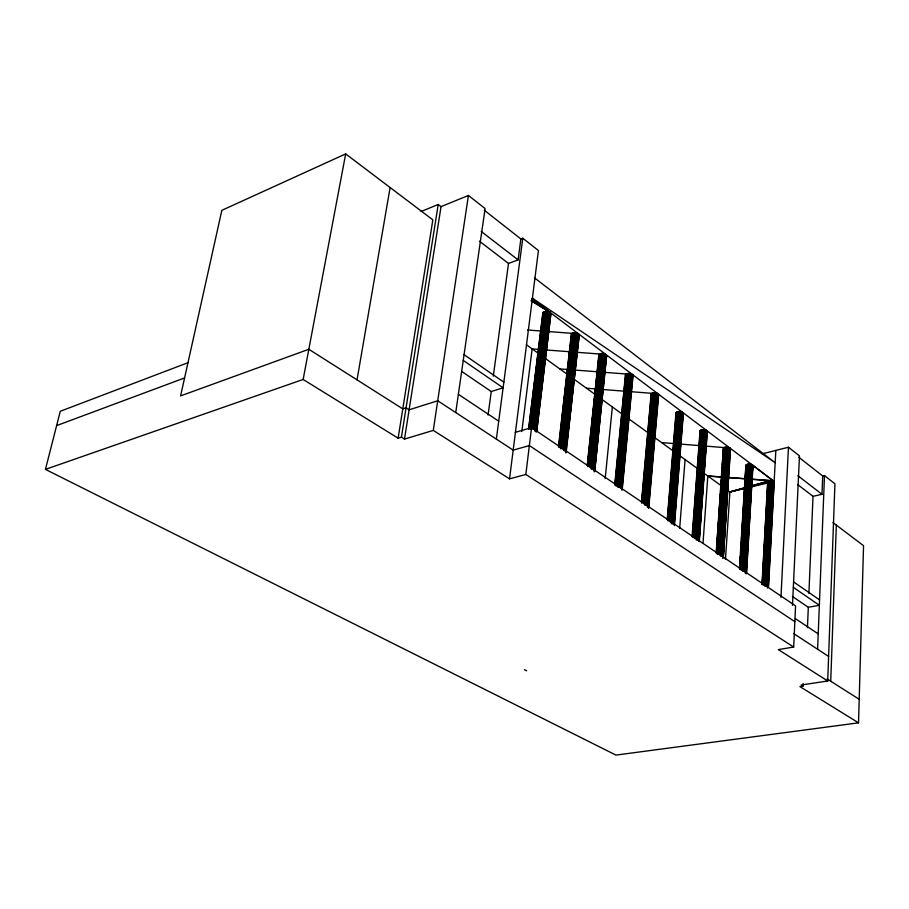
<?xml version="1.0" encoding="UTF-8"?>
<svg xmlns="http://www.w3.org/2000/svg" width="909" height="909" viewBox="0 0 909 909"><rect width="100%" height="100%" fill="white"/><g stroke="black" fill="none" stroke-linecap="round" stroke-linejoin="round"><path stroke-width="1.36" d="M558.478 447.046L571.341 334.239C573.011 331.774 577.817 332.353 579.226 334.864L566.83 444.456M594.691 471.419L606.621 355.51C605.224 353.044 600.554 352.544 598.849 354.896L599.588 356.43M187.97 362.702L60.278 411.266L45.45 469.385L615.961 755.095L858.539 722.837L863.55 545.695L832.974 522.561M830.735 681.227L836.337 525.107M803.101 683.454L802.988 686.147L801.147 685.011L827.713 680.977L834.939 483.815L824.497 475.589L822.713 476.009L798.761 457.204M817.611 649.242L824.497 475.589M797.659 484.577L813.032 496.337L821.975 494.291L822.713 476.009M807.442 627.642L808.317 607.292L792.409 596.463M808.896 593.475L813.032 496.337M827.713 680.977L778.354 649.617L793.682 647.038L795.568 605.883L531.549 427.628L515.187 432.377M792.489 605.337L799.477 455.909L788.467 447.239L762.231 453.818M632.232 376.826L633.073 375.462C631.698 373.042 627.153 372.61 625.437 374.838L625.642 375.849M780.956 597.452L788.467 447.239M763.992 584.964L769.696 480.656L771.502 480.588L774.195 481.44L768.525 587.157M764.821 586.305L770.582 480.577M765.776 586.339L771.502 480.588L751.698 479.168M766.707 586.475L772.411 480.713M767.469 588.089L773.229 480.941L752.413 465.01C750.743 463.851 745.846 463.317 745.959 466.09M768.253 586.975L775.854 450.409M761.992 584.623L767.673 481.872L769.696 480.656L751.413 479.293M762.196 584.271L767.866 481.475L751.595 485.985M762.56 581.146L763.106 571.307M763.492 564.273L764.037 554.422M764.344 548.797L764.889 538.957M765.276 531.924L765.821 522.073M766.128 516.448L766.753 505.199M767.06 499.564L767.685 488.315M762.628 583.964L768.287 481.134M763.185 585.123L768.912 480.85L751.425 485.838M745.937 573.624L752.413 465.01L752.97 465.84L746.505 573.352M746.175 573.693L746.346 570.875M746.766 563.83L747.266 555.376M747.687 548.343L748.198 539.889M748.527 534.253L749.118 524.391M749.448 518.755L750.039 508.904M750.38 503.268L750.97 493.405M751.3 487.769L751.891 477.907M752.22 472.282L752.97 465.84M746.425 572.579L752.811 465.408M739.642 568.852L740.426 556.183M740.596 553.376L741.289 542.105M741.46 539.298L743.107 512.54M743.278 509.733L744.926 482.974M745.096 480.168L745.88 467.499M739.801 569.148L746.198 464.851M740.051 569.227L740.403 563.603M741.005 553.751L741.267 549.525M741.869 539.673L742.21 534.049M742.733 525.595L743.073 519.971M743.676 510.119L744.028 504.484M744.63 494.632L744.891 490.417M745.494 480.566L745.834 474.93M740.346 568.864L746.744 464.533M740.983 570.068L747.459 464.283M741.869 569.954L748.312 464.147M742.733 571.352L749.232 464.113M743.698 571.431L750.175 464.192M744.607 571.613L751.05 464.374M745.312 573.295L751.823 464.658M739.471 568.466L745.88 465.238M722.098 556.422L729.313 447.694C727.757 446.649 721.928 446.864 723.837 449.603M722.644 558.183L729.938 448.057L729.313 447.694M723.155 557.149L729.938 448.057M723.269 557.944L730.347 448.467M723.337 557.558L730.518 448.91M725.484 559.274L729.893 491.985L727.689 490.394M716.212 552.661L723.325 448.307M716.428 552.047L716.712 547.82M716.906 545.002L717.678 533.731M717.86 530.913L718.53 521.05M718.724 518.232L720.36 494.28M720.553 491.462L721.314 480.179M721.507 477.361L722.178 467.499M722.371 464.681L723.428 449.182M716.44 553.717L723.632 447.91M717.326 545.389L717.621 541.162M718.292 531.299L718.576 527.084M719.246 517.221L719.439 514.403M720.098 504.54L720.394 500.314M720.962 491.86L721.257 487.633M721.916 477.77L722.212 473.544M722.78 465.09L723.064 460.874M716.996 553.422L724.178 447.569M717.621 554.615L724.893 447.319M718.519 554.49L725.757 447.171M719.485 554.467L726.689 447.137M720.36 555.967L727.643 447.217M721.291 556.16L728.529 447.398M698.669 540.798L706.725 430.548L701.6 429.798L700.032 430.832L700.589 432.161M699.032 540.98L699.237 538.162M699.441 535.333L700.055 526.868M700.373 522.63L700.987 514.164M701.293 509.926L701.907 501.461M702.225 497.223L702.839 488.758M703.146 484.52L703.668 477.464M703.975 473.237L704.691 463.351M704.895 460.533L705.623 450.648M705.827 447.83L706.441 439.365M706.747 435.127L707.338 431.434L706.725 430.548M699.112 541.196L707.145 430.98M699.305 541.616L707.338 431.434M702.998 543.343L707.827 476.021L721.985 477.032L707.827 476.021M692.419 536.344L700.339 430.411M692.783 536.526L693.101 532.299M693.84 522.425L694.056 519.607M694.681 511.142L694.896 508.324M695.635 498.45L695.839 495.632M696.476 487.167L696.794 482.94M697.43 474.475L697.635 471.657M698.373 461.783L698.589 458.965M699.214 450.5L699.43 447.683M700.055 439.217L700.373 434.991M692.851 537.446L700.873 430.059M693.578 537.219L701.6 429.798M694.385 538.503L702.464 429.65M695.351 538.48L703.418 429.605M696.249 539.98L704.373 429.684M697.18 540.173L705.293 429.877M698.01 540.457L706.088 430.173M692.101 536.719L700.032 430.832M648.731 508.324L658.661 394.745C657.287 392.37 652.867 392.018 651.128 394.131L651.31 395.097M679.682 528.322L685.079 459.556M669.524 520.823L678.421 411.55L680.352 411.584L683.398 413.39L674.41 525.55M670.388 522.198L679.375 411.504M671.285 523.686L680.352 411.584M672.251 523.891L681.284 411.777M673.114 523.925L682.102 412.084M675.819 498.007L676.046 495.178M677.625 475.396L677.853 472.578M679.443 452.796L679.671 449.966M681.25 430.196L681.477 427.366M673.785 524.288L682.75 412.47M674.251 524.698L683.193 412.913M667.229 519.232L675.978 412.777L678.421 411.55M667.467 519.834L676.285 412.345M667.899 520.925L676.819 411.982M668.626 520.687L677.546 411.709M646.583 505.37L656.468 393.074M647.333 507.074L657.309 393.392M648.026 507.449L657.98 393.79L631.357 391.722M648.515 507.756L658.446 394.256M658.661 394.745L657.786 396.051M641.436 502.484L651.128 394.131M641.64 503.041L651.423 393.677M642.186 502.7L651.958 393.302M642.936 502.45L652.685 393.018M643.708 503.711L653.56 392.836M644.583 505.086L654.525 392.79M645.606 505.165L655.525 392.87M616.995 485.985L627.858 373.497M617.87 487.349L628.846 373.451M618.904 487.44L629.846 373.531M619.904 487.644L630.812 373.735M620.79 487.951L631.675 374.065M621.517 488.349L632.369 374.474M621.881 490.19L632.846 374.951M622.233 489.701L633.073 375.462M614.779 484.361L625.437 374.838M614.927 485.338L625.722 374.372M615.461 484.986L626.244 373.985M616.063 486.133L626.971 373.679M605.178 478.623L612.359 406.948M594.02 470.817L594.316 467.999M594.895 462.374L595.179 459.568M597.656 435.661L597.952 432.854M598.531 427.23L598.815 424.412M600.417 408.948L600.713 406.141M601.292 400.517L601.576 397.699M602.167 392.074L602.451 389.268M604.053 373.804L604.349 370.986M604.928 365.361L605.212 362.555M594.293 471.873L606.371 354.987M594.702 470.942L606.621 355.51M588.532 466.374L600.383 353.681M589.464 466.203L601.269 353.487M590.339 467.578L602.269 353.431M591.248 469.078L603.292 353.521M592.27 469.283L604.28 353.737M593.179 469.601L605.155 354.067M593.918 469.998L605.871 354.499M587.271 465.113L598.849 354.896M587.407 465.601L599.122 354.408M587.987 461.374L588.577 455.75M588.873 452.943L589.464 447.319M589.759 444.501L590.35 438.888M590.645 436.07L591.236 430.446M591.691 426.23L593.168 412.175M593.463 409.357L594.054 403.732M594.35 400.926L594.941 395.301M595.236 392.495L595.838 386.87M596.134 384.053L596.724 378.428M597.02 375.622L597.611 369.997M597.906 367.191L598.645 360.157M587.793 466.635L599.645 353.999M675.978 412.777L676.58 414.163M565.864 451.466L578.965 334.319M565.887 452.921L566.512 447.273M566.159 452.466L579.226 334.864M560.603 448.83L573.749 332.785M561.637 448.796L574.761 332.717M562.716 448.887L575.795 332.796M563.591 450.5L576.806 333.024M564.534 450.83L577.704 333.364M565.296 451.239L578.442 333.808M565.83 449.069L566.137 446.251M568.511 425.117L568.818 422.299M569.454 416.663L569.773 413.845M570.398 408.209L570.716 405.391M573.079 384.246L573.397 381.428M574.022 375.792L574.34 372.974M574.965 367.338L575.283 364.52M576.704 351.84L577.022 349.022M577.647 343.386L577.965 340.568M558.751 446.592L571.602 333.739M558.933 446.637L559.421 442.41M559.899 438.183L560.376 433.957M560.864 429.73L561.342 425.503M561.66 422.685L562.148 418.458M562.466 415.64L563.103 410.004M563.432 407.187L564.069 401.551M564.387 398.733L564.875 394.506M565.353 390.279L565.83 386.052M566.159 383.234L566.796 377.599M567.114 374.781L567.602 370.554M568.08 366.327L568.557 362.1M568.886 359.282L569.523 353.646M569.841 350.829L570.329 346.602M570.647 343.784L571.284 338.148M559.274 446.205L572.125 333.308M559.819 447.614L572.852 332.978M683.398 413.39L683.034 414.288M531.901 429.025L546.264 311.264L547.32 311.344L550.036 312.389L550.877 314.048L536.696 431.639M532.992 429.116L547.32 311.344M534.06 429.343L548.354 311.571M534.844 431.082L549.275 311.923M535.64 431.514L550.013 312.378L532.89 299.743M536.753 425.526L537.094 422.73M537.605 418.526L537.935 415.731M538.617 410.141L538.957 407.334M539.457 403.142L539.798 400.346M541.321 387.757L541.662 384.962M542.162 380.757L542.503 377.962M544.025 365.373L544.355 362.577M544.866 358.373L545.207 355.578M545.877 349.988L546.218 347.193M546.718 342.988L547.059 340.193M547.741 334.603L548.07 331.796M548.582 327.604L548.922 324.808M549.422 320.616L549.763 317.809M536.208 432.002L550.57 312.912M536.674 431.127L550.865 313.48M528.561 429.037L542.832 312.855L546.264 311.264M528.811 428.559L543.093 312.332M529.061 428.673L529.413 425.878M529.924 421.674L530.436 417.481M530.776 414.686L531.299 410.493M531.81 406.289L532.151 403.494M532.674 399.301L533.185 395.108M533.526 392.313L534.049 388.109M534.39 385.314L534.901 381.121M535.242 378.326L535.935 372.724M536.276 369.929L536.787 365.736M537.139 362.941L537.651 358.737M538.162 354.544L538.514 351.749M539.026 347.556L539.537 343.352M539.889 340.557L540.4 336.364M540.741 333.569L541.253 329.365M541.605 326.57L542.287 320.979M542.628 318.184L542.832 312.855M529.333 428.15L543.605 311.878M529.902 429.264L544.343 311.537M530.845 429.071L545.252 311.332M793.682 647.038L525.834 474.475L531.549 427.628M521.823 431.548L532.129 348.897L539.094 349.431M525.834 474.475L509.551 478.85L538.435 250.532L522.789 238.226L520.868 238.953L484.281 210.218M479.418 241.192L508.506 263.44L518.107 259.894L520.868 238.953M496.359 439.115L522.789 238.226M488.076 415.038L491.246 391.54L461.897 371.565M493.314 376.167L508.506 263.44M455.739 412.55L485.099 208.57L468.419 195.446L441.035 206.65L404.505 439.092L401.426 437.184L398.131 438.183L303.14 379.462L45.45 469.385M404.505 439.092L433.286 430.4L468.419 195.446M398.131 438.183L432.843 219.853L345.681 153.905L221.841 210.343L180.596 395.892L308.833 349.272L402.789 408.891L406.062 407.857L409.107 409.8L437.718 400.767L513.187 450.125L529.356 445.569L794.852 621.665M401.426 437.184L438.218 204.48L441.035 206.65M357.032 379.86L390.12 187.538M303.14 379.462L345.681 153.905M606.598 356.033L605.803 356.93M421.162 211.49L438.218 204.48M56.619 425.617L184.584 377.939M491.246 391.54L503.109 387.825L463.238 360.418M744.698 487.758L729.893 491.985L744.948 488.406M744.812 487.86L729.893 491.985L744.755 488.178M751.504 486.44L767.673 481.872M751.368 486.872L768.219 482.861M808.317 607.292L819.361 605.269L793.33 587.362M802.988 686.147L799.943 686.613L858.539 722.837M729.052 477.543L746.039 478.759M527.55 329.99L541.684 331.058M548.752 331.58L572.784 333.387M728.916 477.6L745.789 478.873M546.048 349.954L569.693 351.749M576.658 352.272L600.304 354.067M559.785 368.906L568.159 369.543M575.136 370.077L597.474 371.792M604.451 372.326L626.79 374.042M586.51 388.234L596.315 388.995M603.326 389.541L624.347 391.177M661.604 442.581L674.16 443.581M679.739 444.035L699.26 445.592M706.225 446.149L725.757 447.717M524.47 669.66L526.629 670.797M530.992 300.754L550.036 312.389L531.606 299.629M827.133 678.943L859.198 699.271M531.56 300.618L550.036 312.389M433.286 430.4L509.551 478.85M793.534 633.482L828.61 656.434M458.363 394.301L498.723 421.162M795.386 618.665L818.225 633.868M532.31 298.118L775.195 462.749L534.549 277.904M793.58 581.908L819.577 599.883M464.067 354.68L503.859 382.178M526.413 344.761L539.014 353.874M544.741 358.021L567.659 374.599M574.261 379.371L595.168 394.506M600.894 398.653L622.585 414.345M628.267 418.458L649.094 433.525M653.639 436.809L672.876 450.739M679.398 455.454L697.68 468.68M704.418 473.555L721.064 485.599M531.913 298.72L774.195 481.44M481.225 231.443L518.107 259.894M797.897 475.714L821.975 494.291"/></g></svg>
